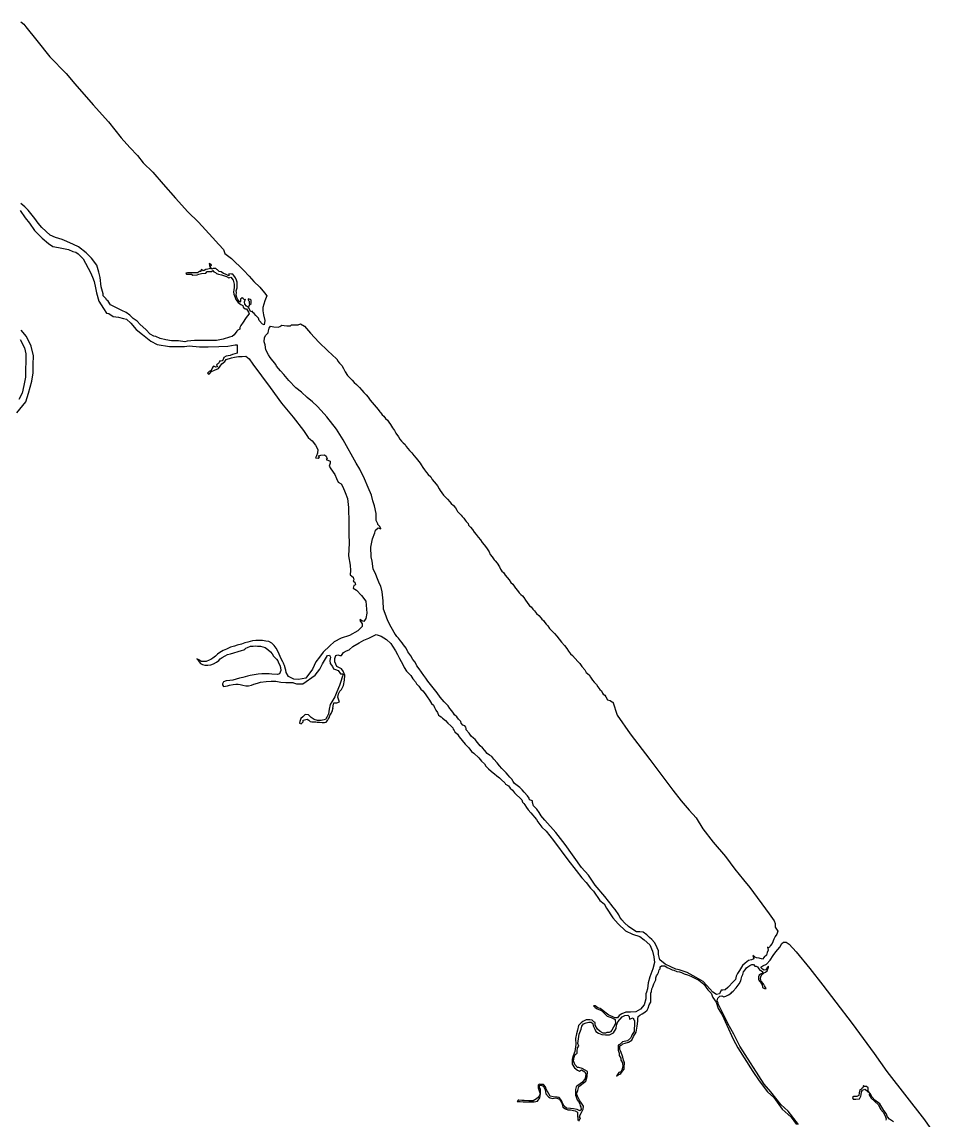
# Model space of a CAD drawing. Extents: x 283583 to 658922, y 889284 to 1241133.
# Drawn here: x 576605 to 585419, y 1122624 to 1133228 of the extents above; entities that cross this region are included whole.
import ezdxf

# ---------------------------------------------------------------- set-up
doc = ezdxf.new("R2010")
doc.units = 0
doc.header["$MEASUREMENT"] = 0
doc.layers.add('LIMON', color=7, linetype='Continuous')

msp = doc.modelspace()

# ---------------------------------------------------------------- linework, layer by layer
at = {"layer": 'LIMON', "color": 241}
for points in [[(576596, 1133228), (576624, 1133206), (576643, 1133182), (576748, 1133050), (576875, 1132892), (577033, 1132730), (577115, 1132631), (577181, 1132555), (577182, 1132553), (577292, 1132429), (577440, 1132262), (577562, 1132108), (577646, 1132015), (577720, 1131939), (577775, 1131866), (577869, 1131776), (577968, 1131660), (578088, 1131525), (578206, 1131394), (578308, 1131294), (578444, 1131147), (578506, 1131080), (578550, 1131029), (578564, 1130992), (578629, 1130944), (578745, 1130830), (578800, 1130773), (578845, 1130720), (578902, 1130668), (578945, 1130613), (578969, 1130582), (578950, 1130534), (578931, 1130470), (578930, 1130439), (578938, 1130401), (578949, 1130344), (578942, 1130304), (578926, 1130308), (578895, 1130346), (578888, 1130368), (578864, 1130394), (578847, 1130411), (578833, 1130423), (578830, 1130435), (578814, 1130430), (578800, 1130456), (578795, 1130466), (578795, 1130480), (578804, 1130499), (578819, 1130508), (578819, 1130542), (578807, 1130549), (578788, 1130554), (578788, 1130544), (578792, 1130537), (578800, 1130530), (578800, 1130513), (578804, 1130501), (578803, 1130500), (578803, 1130498), (578802, 1130497), (578802, 1130496), (578795, 1130487), (578792, 1130470), (578773, 1130482), (578757, 1130504), (578754, 1130525), (578757, 1130535), (578762, 1130547), (578752, 1130544), (578740, 1130556), (578731, 1130563), (578716, 1130551), (578716, 1130530), (578707, 1130523), (578689, 1130549), (578681, 1130568), (578672, 1130591), (578675, 1130615), (578672, 1130631), (578679, 1130650), (578683, 1130661), (578683, 1130714), (578676, 1130735), (578666, 1130758), (578651, 1130779), (578641, 1130791), (578628, 1130791), (578603, 1130796), (578603, 1130777), (578584, 1130785), (578571, 1130791), (578550, 1130798), (578527, 1130815), (578508, 1130817), (578493, 1130835), (578485, 1130836), (578476, 1130846), (578451, 1130846), (578438, 1130842), (578426, 1130859), (578426, 1130873), (578434, 1130878), (578436, 1130884), (578428, 1130886), (578413, 1130894), (578415, 1130877), (578422, 1130856), (578426, 1130846), (578398, 1130840), (578380, 1130837), (578363, 1130829), (578354, 1130823), (578340, 1130837), (578333, 1130827), (578331, 1130818), (578319, 1130818), (578300, 1130806), (578264, 1130806), (578236, 1130804), (578203, 1130804), (578188, 1130803), (578194, 1130793), (578241, 1130793), (578255, 1130783), (578298, 1130787), (578314, 1130791), (578340, 1130799), (578380, 1130802), (578394, 1130818), (578415, 1130819), (578434, 1130819), (578449, 1130827), (578457, 1130816), (578474, 1130808), (578483, 1130798), (578504, 1130791), (578531, 1130787), (578552, 1130779), (578580, 1130770), (578601, 1130758), (578620, 1130762), (578645, 1130733), (578655, 1130697), (578653, 1130663), (578649, 1130640), (578647, 1130623), (578649, 1130598), (578662, 1130568), (578670, 1130547), (578692, 1130518), (578717, 1130499), (578736, 1130491), (578742, 1130474), (578759, 1130457), (578772, 1130457), (578793, 1130425), (578799, 1130409), (578780, 1130387), (578763, 1130364), (578742, 1130329), (578719, 1130297), (578709, 1130276), (578709, 1130261), (578688, 1130250), (578679, 1130242), (578654, 1130208), (578635, 1130189), (578610, 1130185), (578549, 1130164), (578484, 1130151), (578271, 1130151), (578199, 1130145), (578176, 1130140), (578115, 1130147), (578048, 1130147), (577993, 1130157), (577938, 1130172), (577898, 1130189), (577879, 1130195), (577842, 1130214), (577800, 1130259), (577746, 1130307), (577716, 1130339), (577680, 1130364), (577646, 1130396), (577611, 1130423), (577571, 1130440), (577510, 1130469), (577461, 1130496), (577436, 1130532), (577421, 1130545), (577417, 1130555), (577389, 1130583), (577389, 1130604), (577370, 1130669), (577360, 1130761), (577348, 1130813), (577327, 1130878), (577278, 1130946), (577226, 1130998), (577152, 1131057), (577102, 1131078), (577040, 1131107), (576992, 1131126), (576929, 1131147), (576878, 1131170), (576797, 1131243), (576761, 1131285), (576730, 1131331), (576666, 1131411), (576633, 1131441), (576593, 1131476)], [(576589, 1131407), (576637, 1131337), (576679, 1131285), (576726, 1131215), (576801, 1131140), (576863, 1131089), (576903, 1131060), (576959, 1131049), (577056, 1131031), (577098, 1131012), (577124, 1131005), (577149, 1130989), (577195, 1130942), (577268, 1130809), (577287, 1130762), (577302, 1130722), (577315, 1130661), (577325, 1130611), (577349, 1130531), (577393, 1130462), (577420, 1130417), (577445, 1130413), (577485, 1130382), (577536, 1130377), (577584, 1130365), (577614, 1130359), (577657, 1130318), (577708, 1130259), (577769, 1130210), (577849, 1130145), (577912, 1130112), (578030, 1130093), (578175, 1130093), (578219, 1130099), (578319, 1130090), (578404, 1130092), (578505, 1130094), (578593, 1130097), (578665, 1130110), (578684, 1130110), (578684, 1130029), (578639, 1130017), (578614, 1130006), (578578, 1130000), (578553, 1129989), (578549, 1129968), (578538, 1129956), (578526, 1129951), (578517, 1129954), (578501, 1129930), (578484, 1129916), (578494, 1129899), (578477, 1129895), (578459, 1129905), (578450, 1129901), (578442, 1129884), (578433, 1129863), (578412, 1129852), (578396, 1129836), (578414, 1129825), (578436, 1129852), (578465, 1129865), (578501, 1129880), (578534, 1129926), (578564, 1129949), (578578, 1129968), (578627, 1129983), (578658, 1129992), (578696, 1129998), (578730, 1129998), (578766, 1130000), (578800, 1129975), (578833, 1129922), (579001, 1129698), (579111, 1129545), (579222, 1129410), (579323, 1129282), (579367, 1129216), (579390, 1129197), (579407, 1129184), (579440, 1129140), (579462, 1129100), (579459, 1129064), (579447, 1129037), (579439, 1129018), (579464, 1129014), (579476, 1129026), (579468, 1129037), (579491, 1129045), (579527, 1129048), (579542, 1129035), (579552, 1129010), (579542, 1129003), (579580, 1128986), (579580, 1128966), (579571, 1128938), (579588, 1128913), (579624, 1128858), (579643, 1128820), (579658, 1128785), (579687, 1128768), (579702, 1128740), (579724, 1128685), (579747, 1128626), (579758, 1128539), (579760, 1128392), (579762, 1128281), (579765, 1128196), (579758, 1128071), (579775, 1127981), (579777, 1127930), (579775, 1127888), (579789, 1127875), (579802, 1127865), (579810, 1127842), (579804, 1127827), (579819, 1127817), (579825, 1127793), (579808, 1127785), (579802, 1127760), (579836, 1127741), (579882, 1127690), (579926, 1127633), (579934, 1127517), (579926, 1127466), (579907, 1127437), (579886, 1127445), (579871, 1127458), (579867, 1127449), (579888, 1127416), (579888, 1127390), (579846, 1127348), (579768, 1127302), (579686, 1127278), (579619, 1127241), (579577, 1127203), (579512, 1127143), (579479, 1127094), (579443, 1127050), (579411, 1126978), (579344, 1126892), (579275, 1126879), (579229, 1126881), (579178, 1126906), (579155, 1126946), (579151, 1126968), (579149, 1126979), (579140, 1127012), (579134, 1127027), (579130, 1127037), (579125, 1127049), (579108, 1127077), (579098, 1127101), (579079, 1127146), (579060, 1127182), (579041, 1127207), (579018, 1127230), (578988, 1127245), (578959, 1127247), (578927, 1127254), (578864, 1127254), (578830, 1127250), (578787, 1127239), (578758, 1127231), (578724, 1127220), (578684, 1127208), (578656, 1127201), (578618, 1127189), (578580, 1127172), (578548, 1127157), (578514, 1127138), (578493, 1127123), (578474, 1127104), (578449, 1127085), (578429, 1127072), (578413, 1127064), (578385, 1127053), (578334, 1127053), (578319, 1127066), (578294, 1127077), (578302, 1127068), (578315, 1127049), (578328, 1127032), (578347, 1127024), (578370, 1127015), (578400, 1127015), (578429, 1127019), (578455, 1127028), (578484, 1127045), (578506, 1127060), (578518, 1127077), (578537, 1127091), (578567, 1127106), (578590, 1127119), (578618, 1127127), (578652, 1127134), (578692, 1127148), (578724, 1127157), (578747, 1127163), (578758, 1127171), (578766, 1127180), (578781, 1127186), (578813, 1127199), (578836, 1127201), (578857, 1127203), (578880, 1127199), (578908, 1127199), (578952, 1127188), (578980, 1127169), (579003, 1127146), (579020, 1127125), (579033, 1127103), (579062, 1127074), (579075, 1127057), (579081, 1127040), (579094, 1127017), (579100, 1126995), (579105, 1126966), (579090, 1126934), (579073, 1126926), (579018, 1126930), (578990, 1126934), (578961, 1126932), (578920, 1126932), (578884, 1126928), (578808, 1126915), (578781, 1126909), (578736, 1126896), (578704, 1126890), (578673, 1126882), (578641, 1126871), (578613, 1126869), (578575, 1126865), (578552, 1126854), (578541, 1126835), (578540, 1126827), (578550, 1126810), (578571, 1126812), (578590, 1126816), (578609, 1126822), (578643, 1126829), (578670, 1126833), (578692, 1126833), (578713, 1126829), (578738, 1126822), (578766, 1126818), (578793, 1126816), (578821, 1126822), (578844, 1126833), (578878, 1126843), (578907, 1126851), (578962, 1126859), (579010, 1126861), (579057, 1126861), (579105, 1126853), (579152, 1126848), (579199, 1126848), (579216, 1126848), (579220, 1126849), (579226, 1126845), (579256, 1126835), (579317, 1126837), (579437, 1126919), (579481, 1126978), (579506, 1127029), (579534, 1127077), (579555, 1127109), (579574, 1127113), (579584, 1127092), (579576, 1127061), (579580, 1127033), (579603, 1127004), (579611, 1126981), (579633, 1126976), (579658, 1126964), (579679, 1126934), (579698, 1126934), (579706, 1126926), (579696, 1126899), (579685, 1126859), (579669, 1126819), (579646, 1126758), (579624, 1126711), (579597, 1126661), (579580, 1126637), (579572, 1126592), (579570, 1126592), (579563, 1126546), (579549, 1126514), (579535, 1126491), (579492, 1126482), (579457, 1126482), (579425, 1126493), (579397, 1126512), (579372, 1126537), (579339, 1126540), (579316, 1126516), (579298, 1126500), (579288, 1126473), (579286, 1126457), (579300, 1126450), (579321, 1126470), (579321, 1126486), (579346, 1126493), (579358, 1126496), (579376, 1126484), (579388, 1126473), (579404, 1126470), (579422, 1126470), (579441, 1126468), (579455, 1126466), (579478, 1126466), (579503, 1126463), (579526, 1126463), (579542, 1126465), (579556, 1126482), (579561, 1126495), (579572, 1126509), (579577, 1126530), (579591, 1126548), (579596, 1126567), (579602, 1126576), (579607, 1126599), (579607, 1126595), (579609, 1126622), (579616, 1126654), (579646, 1126654), (579669, 1126661), (579664, 1126677), (579656, 1126707), (579660, 1126738), (579675, 1126764), (579690, 1126781), (579708, 1126821), (579719, 1126871), (579723, 1126920), (579706, 1126960), (579689, 1126981), (579645, 1127004), (579626, 1127048), (579626, 1127082), (579634, 1127109), (579656, 1127117), (579674, 1127111), (579691, 1127111), (579710, 1127139), (579738, 1127155), (579765, 1127164), (579799, 1127195), (579860, 1127233), (579906, 1127259), (579954, 1127276), (580024, 1127311), (580072, 1127295), (580125, 1127263), (580165, 1127227), (580165, 1127224), (580182, 1127200), (580212, 1127155), (580231, 1127119), (580250, 1127081), (580267, 1127051), (580281, 1127022), (580294, 1126994), (580317, 1126960), (580334, 1126941), (580358, 1126916), (580377, 1126884), (580404, 1126854), (580415, 1126837), (580436, 1126812), (580457, 1126784), (580476, 1126767), (580499, 1126738), (580516, 1126710), (580539, 1126678), (580560, 1126647), (580577, 1126630), (580588, 1126606), (580601, 1126583), (580615, 1126558), (580626, 1126534), (580637, 1126526), (580651, 1126517), (580666, 1126503), (580694, 1126481), (580715, 1126456), (580744, 1126431), (580763, 1126411), (580768, 1126397), (580778, 1126386), (580783, 1126374), (580809, 1126351), (580826, 1126324), (580855, 1126290), (580885, 1126254), (580919, 1126218), (580944, 1126182), (580967, 1126167), (581014, 1126120), (581041, 1126088), (581069, 1126065), (581084, 1126042), (581109, 1126016), (581134, 1125993), (581153, 1125978), (581168, 1125968), (581189, 1125949), (581215, 1125929), (581234, 1125908), (581266, 1125881), (581274, 1125867), (581301, 1125850), (581317, 1125829), (581339, 1125808), (581360, 1125785), (581430, 1125715), (581436, 1125694), (581449, 1125679), (581459, 1125666), (581476, 1125643), (581491, 1125620), (581516, 1125590), (581573, 1125526), (581586, 1125503), (581586, 1125503), (581624, 1125451), (581665, 1125413), (581736, 1125322), (581876, 1125136), (581955, 1125034), (582010, 1124962), (582050, 1124917), (582093, 1124864), (582121, 1124833), (582183, 1124745), (582224, 1124712), (582247, 1124669), (582309, 1124576), (582359, 1124517), (582430, 1124450), (582499, 1124419), (582571, 1124395), (582612, 1124365), (582667, 1124315), (582693, 1124253), (582705, 1124201), (582712, 1124146), (582696, 1124084), (582667, 1124008), (582650, 1123948), (582645, 1123891), (582633, 1123860), (582626, 1123841), (582626, 1123793), (582612, 1123736), (582576, 1123694), (582531, 1123670), (582478, 1123665), (582435, 1123665), (582395, 1123648), (582371, 1123632), (582354, 1123610), (582328, 1123610), (582304, 1123622), (582271, 1123637), (582245, 1123656), (582214, 1123682), (582188, 1123701), (582164, 1123706), (582138, 1123725), (582121, 1123727), (582138, 1123711), (582159, 1123696), (582183, 1123689), (582202, 1123677), (582231, 1123649), (582254, 1123627), (582293, 1123613), (582333, 1123594), (582334, 1123557), (582317, 1123521), (582298, 1123493), (582286, 1123476), (582272, 1123469), (582251, 1123469), (582239, 1123464), (582215, 1123464), (582186, 1123478), (582160, 1123500), (582139, 1123540), (582139, 1123564), (582125, 1123571), (582110, 1123588), (582087, 1123591), (582051, 1123591), (582020, 1123576), (582003, 1123562), (581979, 1123536), (581967, 1123493), (581958, 1123457), (581948, 1123412), (581953, 1123353), (581941, 1123286), (581927, 1123245), (581917, 1123207), (581915, 1123164), (581938, 1123129), (581967, 1123105), (581986, 1123095), (582005, 1123107), (582038, 1123090), (582048, 1123067), (582043, 1123026), (582017, 1122988), (581993, 1122974), (581962, 1122952), (581956, 1122944), (581949, 1122918), (581949, 1122863), (581956, 1122847), (581965, 1122820), (581977, 1122801), (581992, 1122780), (581994, 1122761), (582001, 1122751), (582003, 1122723), (581992, 1122711), (581965, 1122725), (581930, 1122732), (581899, 1122735), (581861, 1122739), (581839, 1122759), (581827, 1122780), (581815, 1122811), (581792, 1122842), (581773, 1122844), (581734, 1122847), (581704, 1122854), (581666, 1122923), (581658, 1122944), (581639, 1122966), (581618, 1122968), (581599, 1122971), (581587, 1122959), (581589, 1122933), (581599, 1122906), (581606, 1122878), (581596, 1122849), (581573, 1122828), (581539, 1122809), (581499, 1122809), (581453, 1122811), (581430, 1122811), (581401, 1122816), (581394, 1122816), (581384, 1122804), (581413, 1122804), (581444, 1122799), (581549, 1122799), (581582, 1122806), (581604, 1122837), (581611, 1122875), (581611, 1122918), (581601, 1122940), (581604, 1122959), (581618, 1122961), (581637, 1122952), (581646, 1122937), (581656, 1122914), (581663, 1122878), (581687, 1122847), (581704, 1122837), (581730, 1122832), (581758, 1122837), (581794, 1122825), (581818, 1122787), (581827, 1122747), (581851, 1122732), (581875, 1122723), (581901, 1122723), (581944, 1122713), (581968, 1122701), (581968, 1122666), (581972, 1122632), (581972, 1122618)], [(576556, 1129454), (576644, 1129560), (576668, 1129642), (576700, 1129759), (576713, 1129841), (576713, 1129919), (576717, 1130003), (576695, 1130098), (576650, 1130191), (576599, 1130252)], [(576589, 1130160), (576631, 1130082), (576644, 1130023), (576641, 1129799), (576622, 1129716), (576606, 1129643), (576574, 1129582)], [(584101, 1122582), (584001, 1122708), (583930, 1122775), (583835, 1122897), (583771, 1122971), (583534, 1123336), (583477, 1123453), (583420, 1123556), (583365, 1123670), (583339, 1123720), (583326, 1123743), (583326, 1123757), (583317, 1123776), (583321, 1123802), (583343, 1123819), (583360, 1123824), (583379, 1123814), (583400, 1123819), (583424, 1123833), (583450, 1123850), (583459, 1123857), (583472, 1123869), (583498, 1123900), (583529, 1123940), (583543, 1123969), (583548, 1123985), (583555, 1124009), (583565, 1124028), (583569, 1124054), (583586, 1124073), (583598, 1124095), (583612, 1124104), (583631, 1124116), (583650, 1124126), (583667, 1124126), (583681, 1124111), (583691, 1124109), (583705, 1124104), (583712, 1124095), (583717, 1124083), (583729, 1124071), (583736, 1124068), (583753, 1124059), (583753, 1124042), (583734, 1124033), (583722, 1124021), (583715, 1124007), (583715, 1123980), (583726, 1123966), (583734, 1123954), (583743, 1123940), (583750, 1123928), (583753, 1123904), (583772, 1123895), (583788, 1123895), (583772, 1123921), (583762, 1123940), (583741, 1123966), (583734, 1123990), (583736, 1124007), (583746, 1124028), (583765, 1124045), (583784, 1124052), (583800, 1124066), (583810, 1124099), (583812, 1124109), (583803, 1124099), (583786, 1124073), (583769, 1124071), (583755, 1124080), (583741, 1124092), (583736, 1124099), (583758, 1124114), (583791, 1124128), (583829, 1124168), (583858, 1124214), (583884, 1124247), (583920, 1124294), (583939, 1124328), (583956, 1124340), (583982, 1124340), (584010, 1124323), (584079, 1124249), (584212, 1124087), (584336, 1123927), (584460, 1123763), (584619, 1123556), (584831, 1123265), (584954, 1123091), (585317, 1122627), (585419, 1122479)], [(581984, 1122613), (581987, 1122630), (581996, 1122639), (581987, 1122656), (581994, 1122673), (582008, 1122696), (582022, 1122727), (582025, 1122758), (582008, 1122785), (581992, 1122808), (581968, 1122854), (581958, 1122875), (581970, 1122908), (581980, 1122946), (582047, 1122999), (582061, 1123044), (582066, 1123092), (582042, 1123106), (582013, 1123120), (581982, 1123130), (581968, 1123130), (581942, 1123161), (581928, 1123194), (581935, 1123232), (581944, 1123258), (581964, 1123270), (581964, 1123289), (581968, 1123320), (581980, 1123337), (581971, 1123363), (581985, 1123454), (582004, 1123501), (582009, 1123530), (582026, 1123551), (582052, 1123563), (582078, 1123570), (582100, 1123570), (582116, 1123556), (582119, 1123532), (582135, 1123501), (582145, 1123480), (582171, 1123461), (582204, 1123449), (582238, 1123446), (582278, 1123446), (582314, 1123465), (582340, 1123508), (582345, 1123539), (582357, 1123572), (582400, 1123620), (582426, 1123632), (582455, 1123637), (582466, 1123622), (582471, 1123598), (582504, 1123610), (582512, 1123591), (582519, 1123586), (582519, 1123532), (582514, 1123510), (582514, 1123477), (582497, 1123448), (582488, 1123434), (582478, 1123413), (582449, 1123389), (582402, 1123379), (582380, 1123356), (582361, 1123346), (582361, 1123298), (582371, 1123270), (582371, 1123246), (582387, 1123222), (582387, 1123203), (582402, 1123175), (582404, 1123139), (582397, 1123106), (582387, 1123089), (582368, 1123082), (582354, 1123063), (582344, 1123046), (582359, 1123060), (582375, 1123065), (582387, 1123072), (582402, 1123096), (582418, 1123115), (582418, 1123139), (582421, 1123165), (582421, 1123175), (582418, 1123187), (582411, 1123203), (582404, 1123232), (582385, 1123284), (582376, 1123306), (582376, 1123339), (582395, 1123351), (582407, 1123360), (582428, 1123365), (582461, 1123377), (582492, 1123396), (582509, 1123429), (582535, 1123472), (582545, 1123529), (582550, 1123579), (582550, 1123601), (582552, 1123622), (582571, 1123636), (582593, 1123648), (582618, 1123664), (582641, 1123685), (582651, 1123704), (582661, 1123735), (582677, 1123761), (582677, 1123849), (582682, 1123866), (582687, 1123892), (582694, 1123911), (582704, 1123940), (582725, 1123978), (582725, 1123997), (582730, 1124016), (582740, 1124030), (582749, 1124049), (582756, 1124073), (582766, 1124085), (582766, 1124104), (582778, 1124114), (582811, 1124114), (582832, 1124097), (582863, 1124085), (582882, 1124073), (582899, 1124071), (582928, 1124059), (582951, 1124056), (582973, 1124049), (582999, 1124037), (583030, 1124025), (583063, 1124013), (583140, 1123973), (583187, 1123935), (583225, 1123882), (583258, 1123849), (583275, 1123808), (583308, 1123761), (583327, 1123701), (583365, 1123639), (583408, 1123541), (583472, 1123406), (583515, 1123322), (583659, 1123092), (583723, 1123002), (583801, 1122897), (583863, 1122842), (583944, 1122728), (584030, 1122651), (584082, 1122582)], [(585018, 1122605), (584980, 1122631), (584961, 1122655), (584949, 1122688), (584925, 1122717), (584885, 1122779), (584837, 1122815), (584813, 1122843), (584794, 1122879), (584775, 1122903), (584775, 1122934), (584756, 1122948), (584735, 1122948), (584728, 1122958), (584721, 1122936), (584714, 1122929), (584704, 1122917), (584694, 1122915), (584687, 1122886), (584685, 1122862), (584663, 1122851), (584635, 1122851), (584623, 1122841), (584630, 1122824), (584656, 1122824), (584690, 1122829), (584704, 1122853), (584706, 1122867), (584709, 1122896), (584718, 1122912), (584740, 1122922), (584747, 1122920), (584768, 1122903), (584785, 1122886), (584783, 1122867), (584804, 1122836), (584835, 1122805), (584875, 1122769), (584892, 1122729), (584918, 1122700), (584937, 1122665), (584949, 1122634), (584944, 1122622)]]:
    msp.add_lwpolyline(points, dxfattribs=at)
msp.add_lwpolyline([(582310, 1124681), (582301, 1124692), (582232, 1124782), (582139, 1124892), (582073, 1124987), (582008, 1125061), (581848, 1125284), (581760, 1125401), (581653, 1125520), (581615, 1125563), (581616, 1125560), (581597, 1125594), (581574, 1125626), (581544, 1125657), (581532, 1125689), (581533, 1125706), (581506, 1125717), (581502, 1125732), (581485, 1125755), (581452, 1125790), (581435, 1125811), (581410, 1125834), (581384, 1125854), (581361, 1125875), (581346, 1125894), (581333, 1125917), (581314, 1125934), (581298, 1125955), (581278, 1125976), (581257, 1125998), (581237, 1126020), (581216, 1126045), (581193, 1126073), (581161, 1126109), (581140, 1126134), (581119, 1126147), (581096, 1126164), (581074, 1126191), (581051, 1126217), (581028, 1126236), (581003, 1126270), (580979, 1126300), (580965, 1126310), (580941, 1126331), (580922, 1126359), (580894, 1126392), (580894, 1126404), (580890, 1126417), (580879, 1126430), (580862, 1126438), (580845, 1126457), (580841, 1126472), (580820, 1126496), (580803, 1126517), (580780, 1126538), (580771, 1126553), (580756, 1126576), (580735, 1126599), (580721, 1126624), (580681, 1126662), (580641, 1126708), (580612, 1126749), (580548, 1126829), (580523, 1126863), (580504, 1126891), (580483, 1126918), (580461, 1126948), (580440, 1126980), (580417, 1127011), (580401, 1127044), (580378, 1127072), (580359, 1127108), (580329, 1127146), (580313, 1127180), (580289, 1127212), (580274, 1127231), (580258, 1127250), (580240, 1127276), (580224, 1127294), (580212, 1127313), (580211, 1127310), (580169, 1127383), (580137, 1127446), (580112, 1127514), (580095, 1127558), (580091, 1127638), (580082, 1127726), (580069, 1127779), (580056, 1127801), (580037, 1127851), (580022, 1127892), (579995, 1127948), (579986, 1128020), (579975, 1128062), (579973, 1128157), (579988, 1128235), (580013, 1128294), (580017, 1128319), (580044, 1128342), (580061, 1128336), (580068, 1128332), (580059, 1128355), (580040, 1128376), (580040, 1128382), (580024, 1128412), (580024, 1128480), (580009, 1128556), (579993, 1128602), (579980, 1128657), (579948, 1128732), (579912, 1128816), (579868, 1128909), (579832, 1128968), (579707, 1129194), (579641, 1129295), (579549, 1129415), (579494, 1129476), (579454, 1129518), (579410, 1129559), (579358, 1129601), (579303, 1129653), (579250, 1129696), (579181, 1129765), (579132, 1129824), (579101, 1129859), (579063, 1129904), (579056, 1129920), (579002, 1129986), (578986, 1130014), (578958, 1130062), (578952, 1130109), (578944, 1130140), (578946, 1130182), (578960, 1130203), (578981, 1130225), (578985, 1130246), (578990, 1130271), (579004, 1130290), (579038, 1130284), (579080, 1130279), (579093, 1130288), (579114, 1130301), (579137, 1130298), (579162, 1130292), (579196, 1130292), (579208, 1130303), (579272, 1130303), (579295, 1130313), (579333, 1130290), (579392, 1130221), (579472, 1130137), (579558, 1130053), (579643, 1129975), (579644, 1129976), (579654, 1129951), (579670, 1129934), (579692, 1129911), (579709, 1129882), (579726, 1129848), (579749, 1129815), (579792, 1129768), (579813, 1129747), (579836, 1129728), (579863, 1129698), (579887, 1129673), (579904, 1129651), (579929, 1129628), (579946, 1129605), (579965, 1129577), (579986, 1129554), (580005, 1129531), (580024, 1129509), (580043, 1129484), (580060, 1129463), (580071, 1129452), (580083, 1129435), (580097, 1129422), (580116, 1129400), (580135, 1129383), (580146, 1129362), (580163, 1129339), (580182, 1129309), (580201, 1129282), (580215, 1129258), (580239, 1129220), (580253, 1129199), (580270, 1129180), (580285, 1129163), (580304, 1129146), (580315, 1129127), (580329, 1129110), (580346, 1129089), (580370, 1129066), (580387, 1129042), (580410, 1129015), (580435, 1128983), (580448, 1128968), (580458, 1128951), (580475, 1128926), (580490, 1128903), (580509, 1128877), (580525, 1128857), (580552, 1128834), (580565, 1128808), (580584, 1128787), (580605, 1128764), (580618, 1128747), (580631, 1128719), (580643, 1128702), (580658, 1128681), (580675, 1128658), (580694, 1128639), (580713, 1128618), (580736, 1128594), (580749, 1128577), (580770, 1128558), (580789, 1128535), (580802, 1128514), (580810, 1128501), (580846, 1128465), (580855, 1128452), (580870, 1128435), (580882, 1128418), (580894, 1128405), (580913, 1128386), (580917, 1128369), (580934, 1128350), (580955, 1128326), (580972, 1128301), (580989, 1128278), (581010, 1128254), (581031, 1128227), (581048, 1128201), (581067, 1128178), (581088, 1128148), (581103, 1128129), (581114, 1128110), (581126, 1128085), (581143, 1128064), (581164, 1128034), (581172, 1128024), (581193, 1128001), (581216, 1127967), (581225, 1127944), (581239, 1127923), (581252, 1127912), (581261, 1127902), (581271, 1127887), (581290, 1127863), (581309, 1127842), (581324, 1127815), (581343, 1127798), (581356, 1127779), (581370, 1127760), (581389, 1127736), (581404, 1127715), (581421, 1127700), (581436, 1127685), (581449, 1127669), (581466, 1127643), (581482, 1127622), (581497, 1127599), (581506, 1127590), (581521, 1127580), (581537, 1127558), (581554, 1127541), (581573, 1127516), (581595, 1127497), (581616, 1127471), (581624, 1127461), (581639, 1127448), (581654, 1127429), (581666, 1127412), (581681, 1127395), (581698, 1127372), (581710, 1127356), (581746, 1127322), (581769, 1127295), (581792, 1127269), (581815, 1127239), (581841, 1127206), (581864, 1127178), (581881, 1127150), (581900, 1127127), (581921, 1127110), (581944, 1127081), (581970, 1127053), (581989, 1127032), (582010, 1127002), (582039, 1126970), (582052, 1126947), (582080, 1126922), (582092, 1126900), (582113, 1126873), (582130, 1126852), (582152, 1126831), (582165, 1126808), (582184, 1126781), (582201, 1126768), (582210, 1126747), (582216, 1126736), (582231, 1126726), (582241, 1126709), (582258, 1126683), (582284, 1126675), (582307, 1126658), (582308, 1126661), (582351, 1126532), (582477, 1126354), (582667, 1126106), (582888, 1125810), (582969, 1125705), (583045, 1125617), (583112, 1125541), (583179, 1125437), (583279, 1125308), (583396, 1125170), (583486, 1125046), (583569, 1124944), (583633, 1124868), (583818, 1124616), (583865, 1124547), (583875, 1124523), (583877, 1124485), (583901, 1124447), (583898, 1124437), (583891, 1124418), (583875, 1124395), (583863, 1124371), (583846, 1124328), (583829, 1124306), (583817, 1124285), (583803, 1124292), (583808, 1124264), (583798, 1124240), (583793, 1124216), (583770, 1124197), (583753, 1124178), (583722, 1124188), (583696, 1124190), (583679, 1124195), (583660, 1124211), (583670, 1124180), (583646, 1124171), (583620, 1124164), (583586, 1124140), (583562, 1124116), (583533, 1124068), (583513, 1124039), (583499, 1124013), (583494, 1123982), (583475, 1123960), (583418, 1123903), (583392, 1123882), (583370, 1123877), (583354, 1123877), (583339, 1123842), (583311, 1123837), (583275, 1123858), (583216, 1123923), (583180, 1123963), (583113, 1123999), (583028, 1124047), (582949, 1124073), (582916, 1124080), (582868, 1124104), (582813, 1124130), (582763, 1124171), (582749, 1124221), (582749, 1124257), (582737, 1124287), (582723, 1124314), (582711, 1124338), (582685, 1124366), (582664, 1124385), (582638, 1124411), (582602, 1124438), (582571, 1124442), (582538, 1124440), (582492, 1124471), (582459, 1124493), (582421, 1124528), (582395, 1124557), (582376, 1124583), (582366, 1124605), (582332, 1124656)], close=True, dxfattribs=at)

doc.saveas('drawing.dxf')
